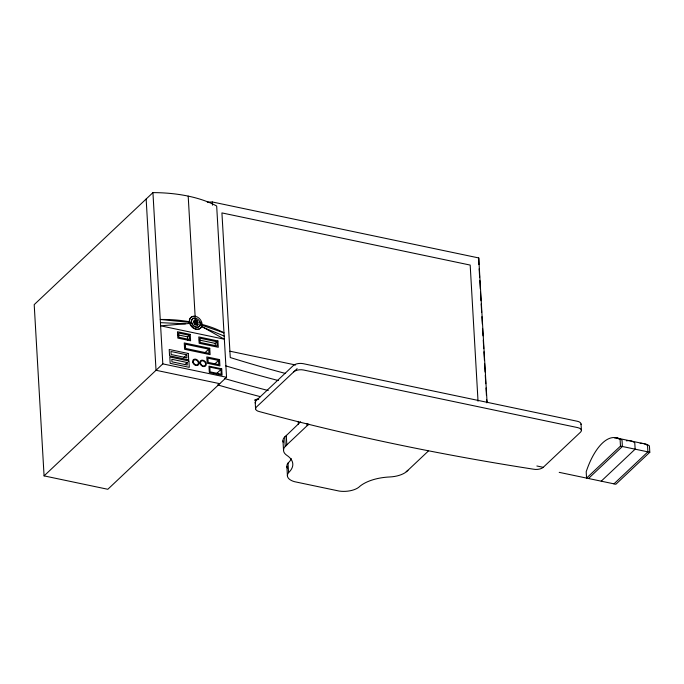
<?xml version="1.0" encoding="UTF-8"?>
<svg xmlns="http://www.w3.org/2000/svg" width="684" height="684" viewBox="0 0 684 684"><rect width="100%" height="100%" fill="white"/><g stroke="black" fill="none" stroke-linecap="round" stroke-linejoin="round"><path stroke-width="1.03" d="M207.295 202.139L212.314 201.968L478.74 257.945L478.894 264.571M193.752 321.779C193.29 324.002 196.128 326.183 197.992 324.814C198.24 323.412 194.581 325.567 194.555 322.899L194.872 322.207L197.967 322.925C198.591 320.232 194.128 318.659 193.752 321.779L194.572 320.351M194.111 321.463L195.137 324.19L197.992 324.814M193.478 316.478A7.233 5.421 48.8 0 0 191.392 326.499A7.233 5.421 48.8 0 0 201.669 325.96L201.447 322.668M202.703 327.029L202.028 325.644A7.233 5.421 48.8 0 1 195.205 328.688A7.233 5.421 48.8 0 1 189.605 320.736A7.233 5.421 48.8 0 1 195.444 316.307C200.01 317.393 202.797 322.173 202.096 326.687L224.352 339.221L160.62 325.823L190.46 323.387M194.478 321.942L194.923 321.147M300.609 421.823L283.817 437.965A19.879 9.49 -3.3 0 0 283.202 442.129M407.938 470.293L404.945 472.815A19.879 9.49 -3.3 0 1 389.649 476.97A35.081 16.741 -3.3 0 0 358.69 487.341A16.271 7.763 -3.3 0 1 339.161 491.061L294.539 481.69A16.271 7.763 -3.3 0 1 288.58 472.61A35.081 16.741 -3.3 0 0 286.887 455.373A19.879 9.49 -3.3 0 1 284.364 447.473L286.827 444.848L286.28 435.332M152.934 192.623L34.2 304.628L44.075 475.884L107.815 489.282L226.549 377.277L216.674 206.012A93.99 44.845 -3.3 0 0 152.934 192.623L162.809 363.879L44.075 475.884M187.707 340.034L187.527 336.861L189.22 335.263L178.601 333.022L178.84 337.255L189.468 339.486L189.22 335.263M183.671 357.706L186.749 354.799L170.966 351.482L171.137 354.509L186.929 357.826L186.749 354.799M184.808 364.683L187.117 362.503L171.821 359.288L171.966 361.827L187.262 365.042L187.117 362.503M204.884 352.773L208.74 349.131L185.381 344.223L185.62 348.447L208.979 353.354L208.74 349.131M215.34 345.488L215.212 343.377L216.913 341.778L199.916 338.204L200.155 342.428L217.153 346.001L216.913 341.778M214.69 364.059L218.547 360.417L207.936 358.194L208.184 362.4L218.786 364.632L218.547 360.417M216.332 373.815L220.958 369.454L209.817 367.111L210.091 371.857L221.231 374.199L220.958 369.454M255.525 403.372A7.233 3.446 -3.3 0 1 256.055 400.713L293.376 365.512A7.233 3.446 -3.3 0 1 303.14 363.657L577.219 421.241A7.233 3.446 -3.3 0 1 581.007 424.456M297.13 368.659L256.423 407.057A7.233 3.446 -3.3 0 0 259.407 411.597A1674.577 799.04 -3.3 0 0 533.477 469.19A7.233 3.446 -3.3 0 0 543.241 467.326L580.562 432.126A7.233 3.446 -3.3 0 0 577.578 427.586L303.508 370.001A7.233 3.446 -3.3 0 0 293.735 371.857M406.322 471.815L428.287 451.098M620.482 446.096L586.556 478.099L586.188 471.755A52.411 22.752 -78.1 0 1 620.114 439.752L620.482 446.096L649.8 452.261L649.432 445.917A52.411 22.752 -78.1 0 0 644.02 443.745M588.471 478.501L622.389 446.498L622.03 440.154A52.411 22.752 -78.1 0 0 614.659 437.999M601.219 481.177L635.137 449.174L634.778 442.83A52.411 22.752 -78.1 0 0 626.407 440.821M613.967 483.853L647.885 451.859L647.526 445.515A52.411 22.752 -78.1 0 0 640.156 443.36M649.8 452.261L615.874 484.255L559.213 472.353M195.504 316.324L195.145 316.641L188.194 196.12M194.504 320.454L195.205 320.018M194.846 320.326L195.59 319.984M195.231 320.3L196.034 320.044M196.838 322.489L197.197 322.173C196.299 319.838 194.453 319.907 196.838 322.489L195.265 322.121M195.667 320.36L196.428 320.163M196.06 320.48L196.77 320.334M194.872 322.207L194.512 322.523L197.967 322.925M196.411 320.651L197.086 320.557M194.649 323.241L194.914 322.583M197.608 323.241L197.351 320.847M194.786 323.549L195.008 322.925M194.974 323.823L195.145 323.233M195.197 324.054L197.898 323.968M194.213 320.668L194.863 320.138M194.795 321.129L195.521 320.634M160.432 322.651L185.407 323.806M190.332 322.463L160.253 319.479A93.99 51.531 -5.2 0 1 189.964 321.848M177.866 334.827L187.527 336.861M199.215 340.016L215.212 343.377M229.892 351.191L295.608 364.999M616.617 437.991L642.114 443.343M162.809 363.879L226.549 377.277M219.761 383.673L156.029 370.283L146.154 199.018M536.872 465.984L543.241 467.326M194.837 321.625L197.197 322.173M197.539 324.284L197.633 325.131M201.404 325.028L223.993 332.877A93.99 48.564 -6 0 0 201.908 324.421M195.393 318.069L195.573 318.205A5.156 3.865 48.8 0 0 191.529 322.48A5.156 3.865 48.8 0 0 197.685 327.26A5.156 3.865 48.8 0 0 199.583 321.249L199.702 321.412M203.866 327.679L224.172 336.049M258.697 399.268L258.672 398.909A8.858 1.188 -3.4 0 0 256.055 400.713M581.041 424.003L581.4 430.347M478.74 257.945L487.085 402.568M479.142 268.829L479.638 277.336M479.817 280.526L480.305 289.033M480.493 292.23L480.98 300.738M481.168 303.927L481.656 312.443M481.904 316.692L482.331 324.139M482.579 328.397L483.007 335.844M483.255 340.093L483.742 348.609M483.93 351.798L484.417 360.306M484.605 363.495L485.093 372.011M485.281 375.2L485.768 383.707M486.016 387.965L486.444 395.412M486.683 399.67L486.871 402.859M478.031 401.226L470.182 265.076L221.924 212.912L230.26 357.535A1374.643 1050.402 46.7 0 0 285.596 373.49M307.065 423.533L307.184 425.653L308.792 424.131L285.219 446.37L284.672 436.854M298.215 421.37L298.404 424.542M291.375 458.699A35.081 16.741 -3.3 0 1 288.032 463.094L288.58 472.61M286.887 466.591L287.442 476.107M282.979 440.752L283.535 450.269M255.218 402.5L255.577 408.835M212.314 201.968L212.502 205.157M287.562 468.292A16.271 7.763 -3.3 0 1 288.032 463.094M278.371 380.552A1664.728 1272.069 46.7 0 1 225.746 365.872M260.459 396.694A1753.203 1339.674 46.7 0 1 217.657 384.904M268.265 390.555A1753.203 1339.674 46.7 0 1 224.438 378.508M190.22 334.425L177.472 331.749L177.84 338.093L190.588 340.769L190.22 334.425M217.914 340.94L198.787 336.921L199.155 343.265L218.281 347.284L217.914 340.94M209.749 348.293L184.252 342.94L184.612 349.285L210.108 354.637L209.749 348.293M219.555 359.579L206.807 356.903L207.167 363.238L219.915 365.923L219.555 359.579M188.322 353.491L169.204 349.473L169.564 355.817L188.69 359.835L188.322 353.491M188.921 360.998L169.803 356.98L170.162 363.324L189.288 367.342L188.921 360.998M221.719 368.821L208.971 366.145L209.338 372.489L222.086 375.165L221.719 368.821M192.803 362.494A3.617 2.762 46.7 0 0 198.215 365.051A3.617 2.762 46.7 0 0 196.488 359.442A3.617 2.762 46.7 0 0 192.803 362.494M199.925 363.118A3.617 2.762 46.7 0 0 205.132 366.308A3.617 2.762 46.7 0 0 204.123 360.707A3.617 2.762 46.7 0 0 199.925 363.118M191.7 322.882A5.07 3.813 48.5 0 0 199.189 326.499A5.07 3.813 48.5 0 0 196.736 318.607A5.07 3.813 48.5 0 0 191.7 322.882M193.444 362.46A2.847 2.18 46.7 0 0 197.71 364.478A2.847 2.18 46.7 0 0 196.351 360.058A2.847 2.18 46.7 0 0 193.444 362.46M200.549 363.17A2.89 2.214 46.7 0 0 204.721 365.718A2.89 2.214 46.7 0 0 203.909 361.246A2.89 2.214 46.7 0 0 200.549 363.17"/></g></svg>
